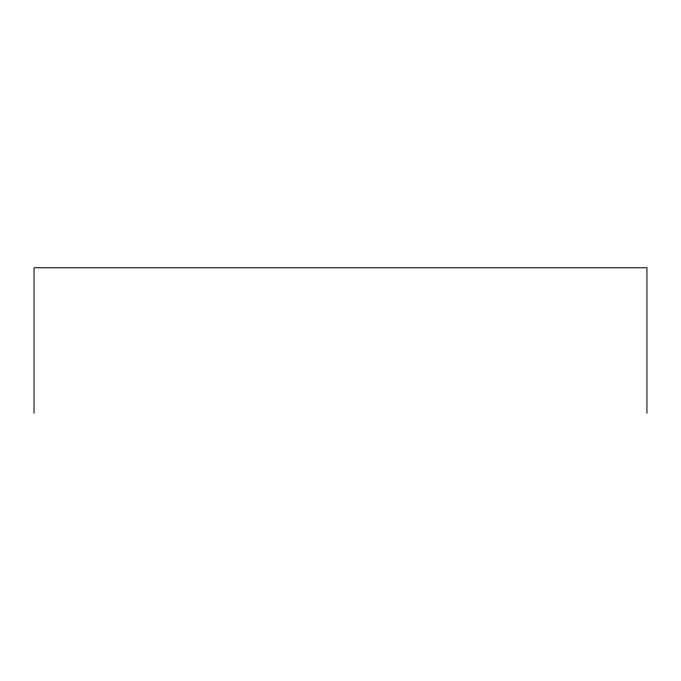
<?xml version="1.0" encoding="UTF-8"?>
<svg xmlns="http://www.w3.org/2000/svg" width="681" height="681" viewBox="0 0 681 681"><rect width="100%" height="100%" fill="white"/><g stroke="black" fill="none" stroke-linecap="round" stroke-linejoin="round"><path stroke-width="1.02" d="M646.95 413.231L646.95 267.769L34.05 267.769L34.05 413.231"/></g></svg>
